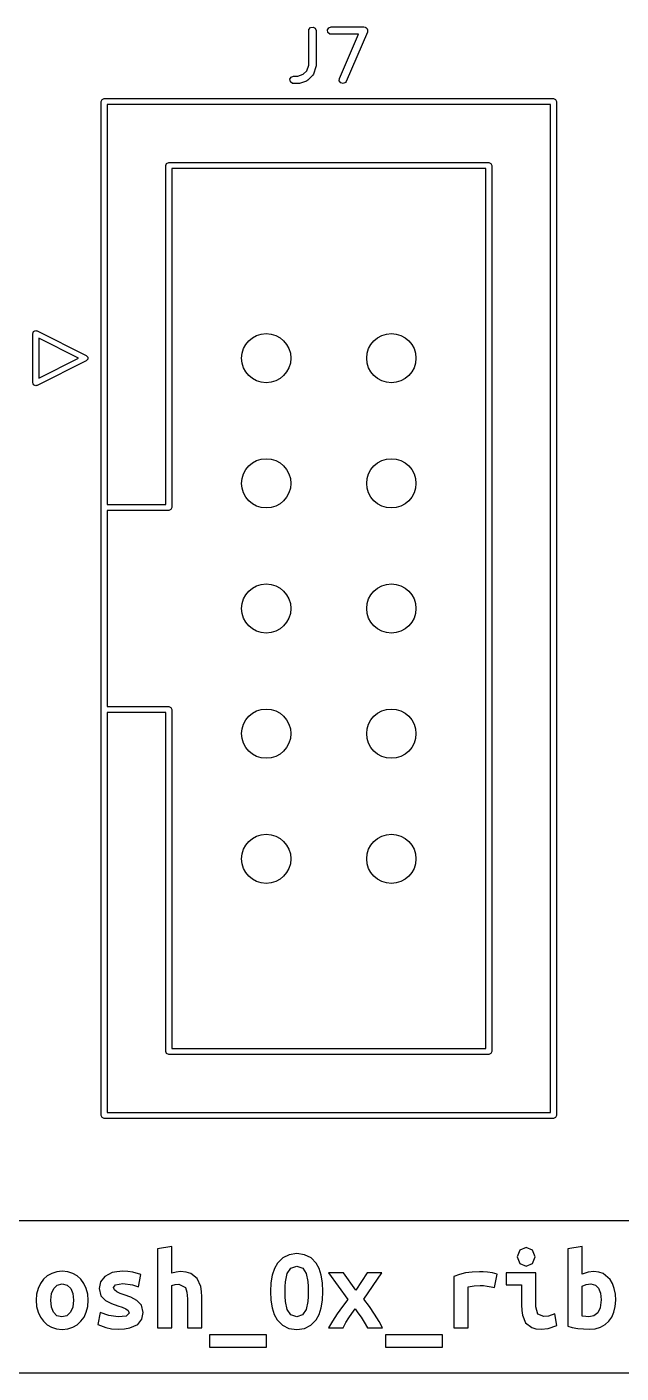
# Model space of a CAD drawing. Extents: x 80 to 221, y -131 to -73.
# Drawn here: x 189.2 to 201.26, y -130.07 to -102.75 of the extents above; entities that cross this region are included whole.
import ezdxf

# ---------------------------------------------------------------- set-up
doc = ezdxf.new("R2010")
doc.units = 0
doc.layers.add('BLACK', color=7, linetype='CONTINUOUS')

msp = doc.modelspace()

# ---------------------------------------------------------------- linework, layer by layer
at = {"layer": 'BLACK', "linetype": 'CONTINUOUS'}
for p, q in [((194.918, -102.826), (194.922, -102.801)), ((194.918, -103.528), (194.918, -102.826)), ((194.922, -102.801), (194.955, -102.761)), ((194.955, -102.761), (195.006, -102.753)), ((195.006, -102.753), (195.05, -102.778)), ((195.05, -102.778), (195.068, -102.826)), ((195.068, -102.826), (195.068, -103.541)), ((195.3, -102.813), (195.325, -102.769)), ((195.309, -102.864), (195.3, -102.813)), ((195.348, -102.897), (195.309, -102.864)), ((195.325, -102.769), (195.374, -102.751)), ((195.374, -102.901), (195.348, -102.897)), ((195.374, -102.751), (196.04, -102.751)), ((195.927, -102.901), (195.374, -102.901)), ((195.543, -103.797), (195.927, -102.901)), ((196.109, -102.856), (195.681, -103.856)), ((196.04, -102.751), (196.066, -102.756)), ((196.066, -102.756), (196.073, -102.762)), ((196.073, -102.762), (196.081, -102.764)), ((196.081, -102.764), (196.092, -102.778)), ((196.092, -102.778), (196.105, -102.789)), ((196.105, -102.789), (196.107, -102.798)), ((196.107, -102.798), (196.112, -102.805)), ((196.11, -102.847), (196.109, -102.856)), ((196.114, -102.839), (196.11, -102.847)), ((196.112, -102.805), (196.111, -102.822)), ((196.111, -102.822), (196.114, -102.839)), ((194.879, -103.643), (194.918, -103.528)), ((195.068, -103.541), (195.064, -103.563)), ((194.538, -103.813), (194.564, -103.769)), ((194.547, -103.864), (194.538, -103.813)), ((194.564, -103.769), (194.612, -103.751)), ((194.612, -103.751), (194.695, -103.751)), ((194.695, -103.751), (194.809, -103.713)), ((194.809, -103.713), (194.879, -103.643)), ((194.998, -103.737), (194.903, -103.832)), ((195, -103.732), (194.998, -103.737)), ((195.004, -103.73), (195, -103.732)), ((195.016, -103.707), (195.004, -103.73)), ((195.064, -103.564), (195.016, -103.707)), ((195.064, -103.563), (195.064, -103.564)), ((195.54, -103.848), (195.543, -103.797)), ((194.586, -103.897), (194.547, -103.864)), ((194.612, -103.901), (194.586, -103.897)), ((194.707, -103.901), (194.612, -103.901)), ((194.708, -103.901), (194.707, -103.901)), ((194.731, -103.898), (194.708, -103.901)), ((194.874, -103.85), (194.731, -103.898)), ((194.877, -103.847), (194.874, -103.85)), ((194.882, -103.847), (194.877, -103.847)), ((194.903, -103.832), (194.882, -103.847)), ((195.571, -103.889), (195.54, -103.848)), ((195.621, -103.901), (195.571, -103.889)), ((195.666, -103.878), (195.621, -103.901)), ((195.681, -103.856), (195.666, -103.878)), ((190.706, -104.264), (190.724, -104.222)), ((190.706, -124.844), (190.706, -104.264)), ((190.724, -104.222), (190.766, -104.204)), ((190.766, -104.204), (199.886, -104.204)), ((199.826, -104.324), (190.826, -104.324)), ((190.826, -104.324), (190.826, -112.444)), ((199.826, -124.784), (199.826, -104.324)), ((199.886, -104.204), (199.928, -104.222)), ((199.928, -104.222), (199.946, -104.264)), ((199.946, -104.264), (199.946, -124.844)), ((192.016, -105.564), (192.034, -105.522)), ((192.016, -112.444), (192.016, -105.564)), ((192.034, -105.522), (192.076, -105.504)), ((192.076, -105.504), (198.576, -105.504)), ((198.516, -105.624), (192.136, -105.624)), ((192.136, -105.624), (192.136, -112.504)), ((198.516, -123.484), (198.516, -105.624)), ((198.576, -105.504), (198.618, -105.522)), ((198.618, -105.522), (198.636, -105.564)), ((198.636, -105.564), (198.636, -123.544)), ((189.316, -108.974), (189.321, -108.961)), ((189.316, -109.974), (189.316, -108.974)), ((189.321, -108.961), (189.322, -108.947)), ((189.322, -108.947), (189.33, -108.941)), ((189.33, -108.941), (189.334, -108.932)), ((189.334, -108.932), (189.346, -108.926)), ((189.346, -108.926), (189.357, -108.917)), ((189.357, -108.917), (189.367, -108.918)), ((189.367, -108.918), (189.376, -108.914)), ((189.376, -108.914), (189.389, -108.919)), ((189.389, -108.919), (189.403, -108.92)), ((189.403, -108.92), (190.403, -109.42)), ((190.242, -109.474), (189.436, -109.071)), ((189.436, -109.071), (189.436, -109.877)), ((190.403, -109.528), (189.403, -110.028)), ((189.436, -109.877), (190.242, -109.474)), ((190.403, -109.42), (190.415, -109.435)), ((190.415, -109.513), (190.403, -109.528)), ((190.415, -109.435), (190.43, -109.447)), ((190.43, -109.501), (190.415, -109.513)), ((190.43, -109.447), (190.43, -109.452)), ((190.43, -109.452), (190.433, -109.455)), ((190.433, -109.493), (190.43, -109.496)), ((190.43, -109.496), (190.43, -109.501)), ((190.433, -109.455), (190.432, -109.474)), ((190.432, -109.474), (190.433, -109.493)), ((189.321, -109.987), (189.316, -109.974)), ((189.322, -110.001), (189.321, -109.987)), ((189.33, -110.007), (189.322, -110.001)), ((189.334, -110.016), (189.33, -110.007)), ((189.346, -110.022), (189.334, -110.016)), ((189.357, -110.031), (189.346, -110.022)), ((189.367, -110.03), (189.357, -110.031)), ((189.376, -110.034), (189.367, -110.03)), ((189.389, -110.029), (189.376, -110.034)), ((189.403, -110.028), (189.389, -110.029)), ((190.826, -112.444), (192.016, -112.444)), ((192.118, -112.546), (192.076, -112.564)), ((192.136, -112.504), (192.118, -112.546)), ((192.076, -112.564), (190.826, -112.564)), ((190.826, -112.564), (190.826, -116.544)), ((190.826, -116.544), (192.076, -116.544)), ((192.076, -116.544), (192.118, -116.562)), ((192.118, -116.562), (192.136, -116.604)), ((192.136, -116.604), (192.136, -123.484)), ((192.016, -116.664), (190.826, -116.664)), ((190.826, -116.664), (190.826, -124.784)), ((192.016, -123.544), (192.016, -116.664)), ((192.136, -123.484), (198.516, -123.484)), ((192.034, -123.586), (192.016, -123.544)), ((192.076, -123.604), (192.034, -123.586)), ((198.576, -123.604), (192.076, -123.604)), ((198.618, -123.586), (198.576, -123.604)), ((198.636, -123.544), (198.618, -123.586)), ((190.724, -124.886), (190.706, -124.844)), ((190.826, -124.784), (199.826, -124.784)), ((199.946, -124.844), (199.928, -124.886)), ((190.766, -124.904), (190.724, -124.886)), ((199.886, -124.904), (190.766, -124.904)), ((199.928, -124.886), (199.886, -124.904)), ((160.307, -126.977), (212.311, -126.977)), ((192.141, -127.501), (191.848, -127.551)), ((191.848, -127.551), (191.848, -129.154)), ((192.141, -128.044), (192.141, -127.501)), ((199.202, -127.575), (199.149, -127.713)), ((199.332, -127.525), (199.202, -127.575)), ((199.463, -127.575), (199.332, -127.525)), ((199.518, -127.713), (199.463, -127.575)), ((200.473, -127.501), (200.18, -127.551)), ((200.18, -127.551), (200.18, -129.121)), ((200.473, -128.061), (200.473, -127.501)), ((194.284, -127.841), (194.222, -127.949)), ((194.39, -127.733), (194.284, -127.841)), ((194.52, -127.668), (194.39, -127.733)), ((194.674, -127.647), (194.52, -127.668)), ((194.834, -127.668), (194.674, -127.647)), ((194.965, -127.733), (194.834, -127.668)), ((195.07, -127.841), (194.965, -127.733)), ((195.129, -127.949), (195.07, -127.841)), ((199.149, -127.713), (199.202, -127.849)), ((199.202, -127.849), (199.332, -127.899)), ((199.332, -127.899), (199.463, -127.849)), ((199.463, -127.849), (199.518, -127.713)), ((189.611, -128.098), (189.534, -128.167)), ((189.702, -128.048), (189.611, -128.098)), ((189.804, -128.016), (189.702, -128.048)), ((189.914, -128.006), (189.804, -128.016)), ((190.026, -128.016), (189.914, -128.006)), ((190.127, -128.048), (190.026, -128.016)), ((190.217, -128.098), (190.127, -128.048)), ((190.294, -128.167), (190.217, -128.098)), ((190.777, -128.11), (190.692, -128.222)), ((190.926, -128.033), (190.777, -128.11)), ((191.026, -128.013), (190.926, -128.033)), ((191.143, -128.006), (191.026, -128.013)), ((191.249, -128.01), (191.143, -128.006)), ((191.347, -128.023), (191.249, -128.01)), ((191.51, -128.07), (191.347, -128.023)), ((191.464, -128.318), (191.51, -128.07)), ((192.226, -128.022), (192.141, -128.044)), ((192.315, -128.011), (192.226, -128.022)), ((192.428, -128.02), (192.315, -128.011)), ((192.522, -128.048), (192.428, -128.02)), ((192.655, -128.153), (192.522, -128.048)), ((194.178, -128.081), (194.152, -128.237)), ((194.222, -127.949), (194.178, -128.081)), ((194.449, -128.216), (194.483, -128.053)), ((194.483, -128.053), (194.553, -127.942)), ((194.553, -127.942), (194.674, -127.901)), ((194.674, -127.901), (194.796, -127.942)), ((194.796, -127.942), (194.866, -128.051)), ((194.866, -128.051), (194.899, -128.214)), ((195.171, -128.081), (195.129, -127.949)), ((195.197, -128.237), (195.171, -128.081)), ((195.627, -128.035), (195.32, -128.035)), ((195.32, -128.035), (195.713, -128.578)), ((195.874, -128.385), (195.627, -128.035)), ((196.103, -128.035), (195.874, -128.385)), ((196.039, -128.573), (196.401, -128.035)), ((196.401, -128.035), (196.103, -128.035)), ((197.981, -128.07), (197.863, -128.108)), ((197.863, -128.108), (197.863, -129.154)), ((198.102, -128.039), (197.981, -128.07)), ((198.235, -128.02), (198.102, -128.039)), ((198.389, -128.013), (198.235, -128.02)), ((198.457, -128.016), (198.389, -128.013)), ((198.551, -128.024), (198.457, -128.016)), ((198.652, -128.038), (198.551, -128.024)), ((198.744, -128.061), (198.652, -128.038)), ((198.691, -128.332), (198.744, -128.061)), ((199.53, -128.035), (198.927, -128.035)), ((198.927, -128.035), (198.927, -128.278)), ((199.53, -128.728), (199.53, -128.035)), ((200.592, -128.022), (200.473, -128.061)), ((200.706, -128.011), (200.592, -128.022)), ((200.809, -128.021), (200.706, -128.011)), ((200.899, -128.053), (200.809, -128.021)), ((201.038, -128.172), (200.899, -128.053)), ((189.425, -128.353), (189.395, -128.467)), ((189.472, -128.252), (189.425, -128.353)), ((189.534, -128.167), (189.472, -128.252)), ((189.698, -128.459), (189.742, -128.353)), ((189.742, -128.353), (189.814, -128.284)), ((189.814, -128.284), (189.914, -128.261)), ((189.914, -128.261), (190.017, -128.284)), ((190.017, -128.284), (190.087, -128.353)), ((190.087, -128.353), (190.127, -128.459)), ((190.356, -128.252), (190.294, -128.167)), ((190.402, -128.353), (190.356, -128.252)), ((190.431, -128.467), (190.402, -128.353)), ((190.692, -128.222), (190.664, -128.356)), ((190.664, -128.356), (190.7, -128.503)), ((190.955, -128.337), (190.994, -128.279)), ((190.973, -128.384), (190.955, -128.337)), ((191.02, -128.42), (190.973, -128.384)), ((190.994, -128.279), (191.145, -128.251)), ((191.145, -128.251), (191.338, -128.279)), ((191.338, -128.279), (191.464, -128.318)), ((192.141, -128.292), (192.204, -128.275)), ((192.141, -129.154), (192.141, -128.292)), ((192.204, -128.275), (192.284, -128.266)), ((192.284, -128.266), (192.419, -128.335)), ((192.419, -128.335), (192.446, -128.426)), ((192.726, -128.314), (192.655, -128.153)), ((192.743, -128.414), (192.726, -128.314)), ((194.152, -128.237), (194.143, -128.416)), ((194.441, -128.416), (194.443, -128.312)), ((194.443, -128.312), (194.449, -128.216)), ((194.899, -128.214), (194.906, -128.312)), ((194.906, -128.312), (194.908, -128.416)), ((195.205, -128.416), (195.197, -128.237)), ((198.158, -128.323), (198.28, -128.3)), ((198.158, -129.154), (198.158, -128.323)), ((198.28, -128.3), (198.401, -128.294)), ((198.401, -128.294), (198.465, -128.297)), ((198.465, -128.297), (198.544, -128.305)), ((198.544, -128.305), (198.624, -128.318)), ((198.624, -128.318), (198.691, -128.332)), ((198.927, -128.278), (199.237, -128.278)), ((199.237, -128.278), (199.237, -128.689)), ((200.473, -128.308), (200.552, -128.276)), ((200.473, -128.916), (200.473, -128.308)), ((200.552, -128.276), (200.647, -128.263)), ((200.647, -128.263), (200.738, -128.284)), ((200.738, -128.284), (200.802, -128.347)), ((200.802, -128.347), (200.841, -128.448)), ((201.087, -128.256), (201.038, -128.172)), ((201.123, -128.356), (201.087, -128.256)), ((201.144, -128.469), (201.123, -128.356)), ((189.395, -128.467), (189.386, -128.592)), ((189.386, -128.592), (189.395, -128.719)), ((189.683, -128.594), (189.698, -128.459)), ((189.697, -128.73), (189.683, -128.594)), ((190.14, -128.594), (190.126, -128.73)), ((190.127, -128.459), (190.14, -128.594)), ((190.44, -128.592), (190.431, -128.467)), ((190.431, -128.719), (190.44, -128.592)), ((190.7, -128.503), (190.791, -128.599)), ((190.791, -128.599), (190.912, -128.662)), ((190.912, -128.662), (191.043, -128.706)), ((191.089, -128.453), (191.02, -128.42)), ((191.174, -128.482), (191.089, -128.453)), ((191.307, -128.53), (191.174, -128.482)), ((191.432, -128.595), (191.307, -128.53)), ((191.524, -128.695), (191.432, -128.595)), ((192.446, -128.426), (192.455, -128.561)), ((192.455, -128.561), (192.455, -129.154)), ((192.748, -128.523), (192.743, -128.414)), ((192.748, -129.154), (192.748, -128.523)), ((194.143, -128.416), (194.152, -128.594)), ((194.152, -128.594), (194.178, -128.75)), ((194.443, -128.52), (194.441, -128.416)), ((194.449, -128.617), (194.443, -128.52)), ((194.483, -128.78), (194.449, -128.617)), ((194.899, -128.616), (194.866, -128.779)), ((194.906, -128.519), (194.899, -128.616)), ((194.908, -128.416), (194.906, -128.519)), ((195.171, -128.75), (195.197, -128.594)), ((195.197, -128.594), (195.205, -128.416)), ((195.713, -128.578), (195.604, -128.718)), ((196.151, -128.719), (196.039, -128.573)), ((200.854, -128.587), (200.837, -128.746)), ((200.841, -128.448), (200.854, -128.587)), ((201.142, -128.721), (201.151, -128.594)), ((201.151, -128.594), (201.144, -128.469)), ((189.395, -128.719), (189.424, -128.834)), ((189.424, -128.834), (189.47, -128.934)), ((189.47, -128.934), (189.532, -129.02)), ((189.737, -128.837), (189.697, -128.73)), ((189.807, -128.907), (189.737, -128.837)), ((189.909, -128.93), (189.807, -128.907)), ((190.01, -128.907), (189.909, -128.93)), ((190.082, -128.837), (190.01, -128.907)), ((190.126, -128.73), (190.082, -128.837)), ((190.295, -129.02), (190.357, -128.934)), ((190.357, -128.934), (190.402, -128.834)), ((190.402, -128.834), (190.431, -128.719)), ((190.681, -128.842), (190.636, -129.087)), ((190.858, -128.904), (190.681, -128.842)), ((191.05, -128.932), (190.858, -128.904)), ((191.043, -128.706), (191.13, -128.735)), ((191.214, -128.917), (191.05, -128.932)), ((191.13, -128.735), (191.204, -128.765)), ((191.204, -128.765), (191.254, -128.801)), ((191.272, -128.854), (191.214, -128.917)), ((191.254, -128.801), (191.272, -128.854)), ((191.56, -128.844), (191.524, -128.695)), ((191.533, -128.975), (191.56, -128.844)), ((194.178, -128.75), (194.22, -128.882)), ((194.22, -128.882), (194.28, -128.991)), ((194.553, -128.89), (194.483, -128.78)), ((194.674, -128.93), (194.553, -128.89)), ((194.795, -128.89), (194.674, -128.93)), ((194.866, -128.779), (194.795, -128.89)), ((195.067, -128.991), (195.128, -128.882)), ((195.128, -128.882), (195.171, -128.75)), ((195.497, -128.867), (195.399, -129.015)), ((195.604, -128.718), (195.497, -128.867)), ((195.732, -128.951), (195.792, -128.86)), ((195.792, -128.86), (195.86, -128.766)), ((195.86, -128.766), (195.919, -128.847)), ((195.919, -128.847), (195.982, -128.937)), ((195.982, -128.937), (196.046, -129.039)), ((196.255, -128.875), (196.151, -128.719)), ((196.346, -129.025), (196.255, -128.875)), ((199.237, -128.689), (199.242, -128.8)), ((199.242, -128.8), (199.256, -128.897)), ((199.256, -128.897), (199.321, -129.05)), ((199.567, -128.876), (199.53, -128.728)), ((199.689, -128.925), (199.567, -128.876)), ((199.787, -128.915), (199.689, -128.925)), ((199.915, -128.87), (199.787, -128.915)), ((199.954, -129.106), (199.915, -128.87)), ((200.543, -128.925), (200.473, -128.916)), ((200.606, -128.928), (200.543, -128.925)), ((200.708, -128.908), (200.606, -128.928)), ((200.787, -128.85), (200.708, -128.908)), ((200.837, -128.746), (200.787, -128.85)), ((201.011, -129.02), (201.072, -128.936)), ((201.072, -128.936), (201.116, -128.836)), ((201.116, -128.836), (201.142, -128.721)), ((189.532, -129.02), (189.609, -129.09)), ((189.609, -129.09), (189.699, -129.142)), ((189.699, -129.142), (189.801, -129.174)), ((189.801, -129.174), (189.914, -129.185)), ((189.914, -129.185), (190.028, -129.174)), ((190.028, -129.174), (190.13, -129.142)), ((190.13, -129.142), (190.219, -129.09)), ((190.219, -129.09), (190.295, -129.02)), ((190.636, -129.087), (190.8, -129.147)), ((190.8, -129.147), (190.913, -129.172)), ((190.913, -129.172), (191.048, -129.18)), ((191.048, -129.18), (191.179, -129.173)), ((191.179, -129.173), (191.288, -129.154)), ((191.288, -129.154), (191.447, -129.082)), ((191.447, -129.082), (191.533, -128.975)), ((191.848, -129.154), (192.141, -129.154)), ((192.455, -129.154), (192.748, -129.154)), ((194.28, -128.991), (194.385, -129.099)), ((194.385, -129.099), (194.517, -129.163)), ((194.517, -129.163), (194.677, -129.185)), ((194.677, -129.185), (194.832, -129.163)), ((194.832, -129.163), (194.962, -129.099)), ((194.962, -129.099), (195.067, -128.991)), ((195.399, -129.015), (195.317, -129.154)), ((195.317, -129.154), (195.615, -129.154)), ((195.615, -129.154), (195.674, -129.047)), ((195.674, -129.047), (195.732, -128.951)), ((196.046, -129.039), (196.11, -129.154)), ((196.11, -129.154), (196.415, -129.154)), ((196.415, -129.154), (196.346, -129.025)), ((197.863, -129.154), (198.158, -129.154)), ((199.321, -129.05), (199.445, -129.147)), ((199.445, -129.147), (199.532, -129.172)), ((199.532, -129.172), (199.637, -129.18)), ((199.637, -129.18), (199.783, -129.165)), ((199.783, -129.165), (199.954, -129.106)), ((200.18, -129.121), (200.27, -129.144)), ((200.27, -129.144), (200.38, -129.163)), ((200.38, -129.163), (200.498, -129.176)), ((200.498, -129.176), (200.613, -129.18)), ((200.613, -129.18), (200.735, -129.17)), ((200.735, -129.17), (200.842, -129.138)), ((200.842, -129.138), (200.934, -129.088)), ((200.934, -129.088), (201.011, -129.02)), ((194.06, -129.292), (192.907, -129.292)), ((192.907, -129.292), (192.907, -129.547)), ((194.06, -129.547), (194.06, -129.292)), ((197.632, -129.292), (196.479, -129.292)), ((196.479, -129.292), (196.479, -129.547)), ((197.632, -129.547), (197.632, -129.292)), ((192.907, -129.547), (194.06, -129.547)), ((196.479, -129.547), (197.632, -129.547)), ((212.311, -130.071), (160.307, -130.071))]:
    msp.add_line(p, q, dxfattribs=at)
at = {"layer": 'BLACK'}
for centre in [(194.056, -109.474), (196.596, -109.474), (194.056, -112.014), (196.596, -112.014), (194.056, -114.554), (196.596, -114.554), (194.056, -117.094), (196.596, -117.094), (194.056, -119.634), (196.596, -119.634)]:
    msp.add_circle(centre, 0.5, dxfattribs=at)

doc.saveas('drawing.dxf')
